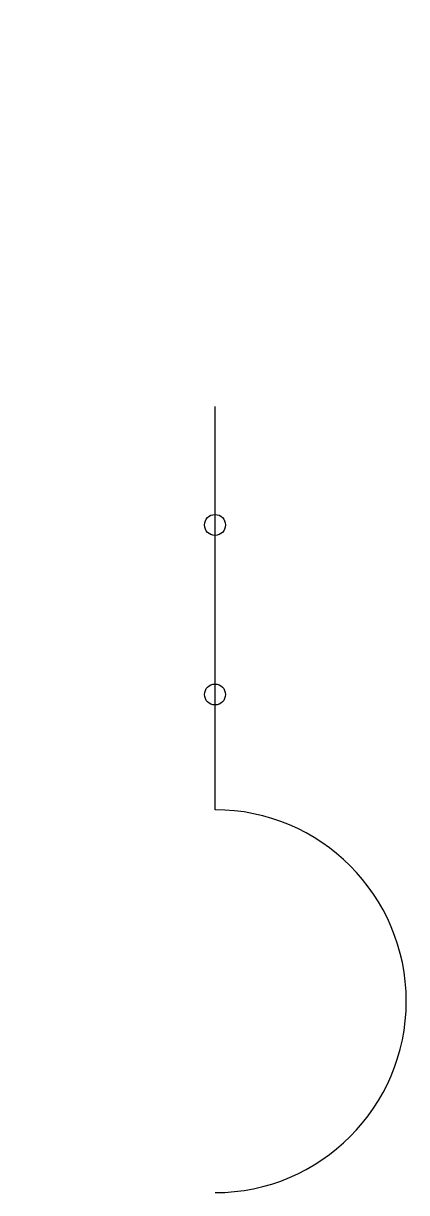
# Model space of a CAD drawing. Extents: x 35 to 98, y -59 to 131.
import ezdxf

# ---------------------------------------------------------------- set-up
doc = ezdxf.new("R2010")
doc.units = 0
doc.layers.add('Cut008_cs', color=7, linetype='CONTINUOUS')

msp = doc.modelspace()

# ---------------------------------------------------------------- linework, layer by layer
at = {"layer": 'Cut008_cs'}
for p, q in [((66.5, 3.5498, 69.5), (66.5, 68.9502, 69.5)), ((66.5, 3.61093, 50.5), (66.5, 68.8891, 50.5))]:
    msp.add_line(p, q, dxfattribs=at)
for centre in [(66.5, 49.75), (66.5, 22.25)]:
    msp.add_circle(centre, 1.7, dxfattribs=at)
for centre, radius, start, end in [((66.5, 100, 59.9), 31.1109, -90, -90), ((66.5, 100, 59.9), 0, -90, 0), ((66.5, -27.5, 59.9), 31.0498, -90, 90), ((66.5, -27.5, 59.9), 0, 90, 0)]:
    msp.add_arc(centre, radius, start, end, dxfattribs=at)

doc.saveas('drawing.dxf')
